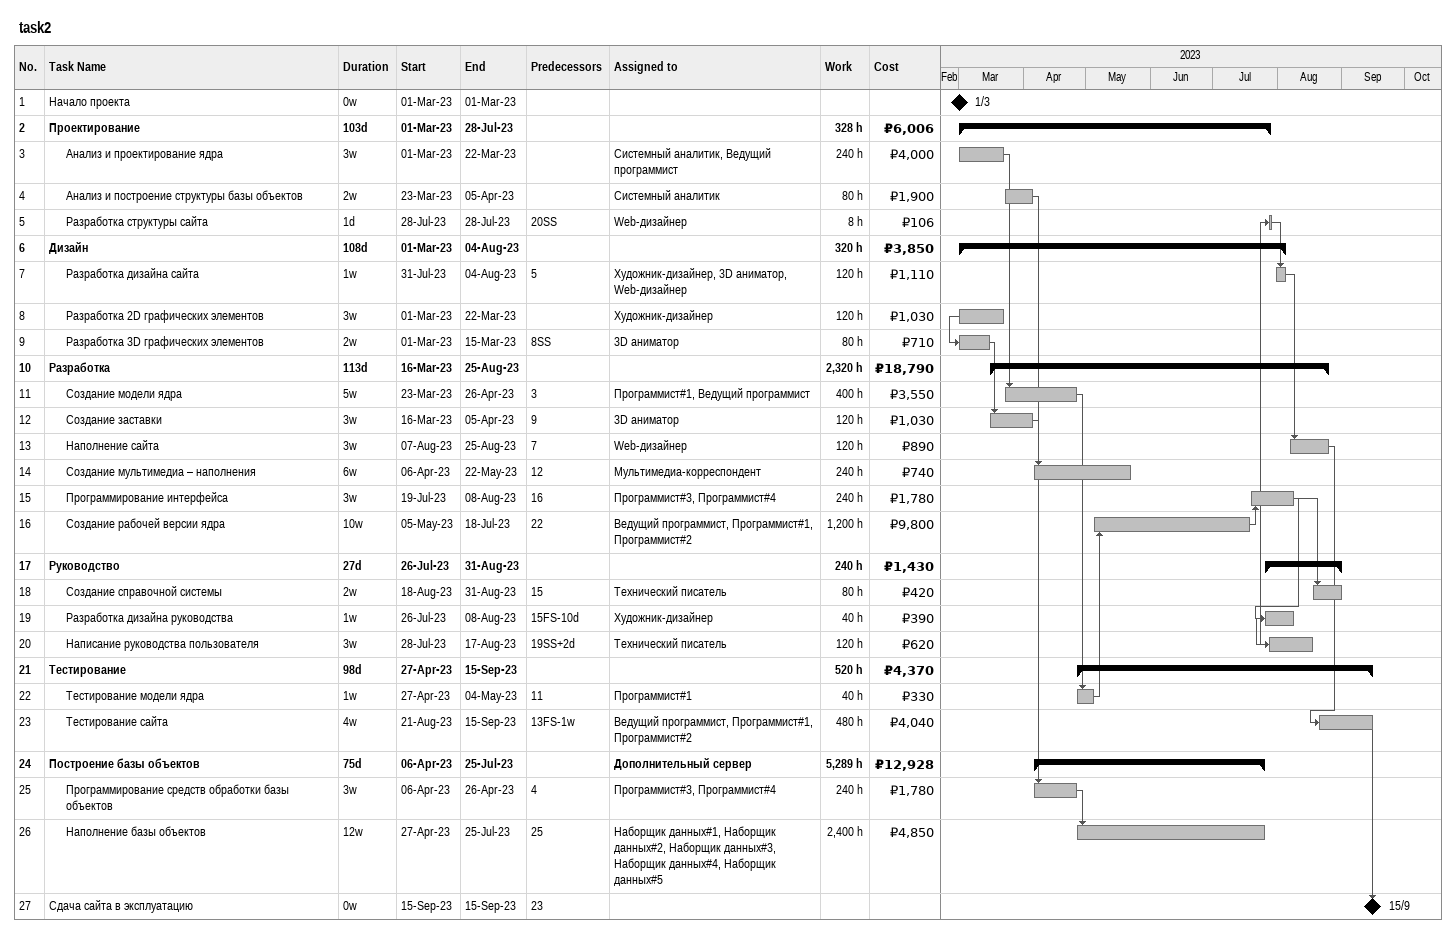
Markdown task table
task2

| ID | Level | Task | Duration | Start | Finish | Predecessors | Resources | Work (h) | Cost (₽) |
|---|---|---|---|---|---|---|---|---|---|
| 1 | 1 | Начало проекта | 0w | 2023-03-01 | 2023-03-01 |  |  |  |  |
| 2 | 1 | **Проектирование** | 103d | 2023-03-01 | 2023-07-28 |  |  | 328 | 6006 |
| 3 | 2 | Анализ и проектирование ядра | 3w | 2023-03-01 | 2023-03-22 |  | Системный аналитик, Ведущий программист | 240 | 4000 |
| 4 | 2 | Анализ и построение структуры базы объектов | 2w | 2023-03-23 | 2023-04-05 |  | Системный аналитик | 80 | 1900 |
| 5 | 2 | Разработка структуры сайта | 1d | 2023-07-28 | 2023-07-28 | 20SS | Web-дизайнер | 8 | 106 |
| 6 | 1 | **Дизайн** | 108d | 2023-03-01 | 2023-08-04 |  |  | 320 | 3850 |
| 7 | 2 | Разработка дизайна сайта | 1w | 2023-07-31 | 2023-08-04 | 5 | Художник-дизайнер, 3D аниматор, Web-дизайнер | 120 | 1110 |
| 8 | 2 | Разработка 2D графических элементов | 3w | 2023-03-01 | 2023-03-22 |  | Художник-дизайнер | 120 | 1030 |
| 9 | 2 | Разработка 3D графических элементов | 2w | 2023-03-01 | 2023-03-15 | 8SS | 3D аниматор | 80 | 710 |
| 10 | 1 | **Разработка** | 113d | 2023-03-16 | 2023-08-25 |  |  | 2320 | 18790 |
| 11 | 2 | Создание модели ядра | 5w | 2023-03-23 | 2023-04-26 | 3 | Программист#1, Ведущий программист | 400 | 3550 |
| 12 | 2 | Создание заставки | 3w | 2023-03-16 | 2023-04-05 | 9 | 3D аниматор | 120 | 1030 |
| 13 | 2 | Наполнение сайта | 3w | 2023-08-07 | 2023-08-25 | 7 | Web-дизайнер | 120 | 890 |
| 14 | 2 | Создание мультимедиа – наполнения | 6w | 2023-04-06 | 2023-05-22 | 12 | Мультимедиа-корреспондент | 240 | 740 |
| 15 | 2 | Программирование интерфейса | 3w | 2023-07-19 | 2023-08-08 | 16 | Программист#3, Программист#4 | 240 | 1780 |
| 16 | 2 | Создание рабочей версии ядра | 10w | 2023-05-05 | 2023-07-18 | 22 | Ведущий программист, Программист#1, Программист#2 | 1200 | 9800 |
| 17 | 1 | **Руководство** | 27d | 2023-07-26 | 2023-08-31 |  |  | 240 | 1430 |
| 18 | 2 | Создание справочной системы | 2w | 2023-08-18 | 2023-08-31 | 15 | Технический писатель | 80 | 420 |
| 19 | 2 | Разработка дизайна руководства | 1w | 2023-07-26 | 2023-08-08 | 15FS-10d | Художник-дизайнер | 40 | 390 |
| 20 | 2 | Написание руководства пользователя | 3w | 2023-07-28 | 2023-08-17 | 19SS+2d | Технический писатель | 120 | 620 |
| 21 | 1 | **Тестирование** | 98d | 2023-04-27 | 2023-09-15 |  |  | 520 | 4370 |
| 22 | 2 | Тестирование модели ядра | 1w | 2023-04-27 | 2023-05-04 | 11 | Программист#1 | 40 | 330 |
| 23 | 2 | Тестирование сайта | 4w | 2023-08-21 | 2023-09-15 | 13FS-1w | Ведущий программист, Программист#1, Программист#2 | 480 | 4040 |
| 24 | 1 | **Построение базы объектов** | 75d | 2023-04-06 | 2023-07-25 |  | Дополнительный сервер | 5289 | 12928 |
| 25 | 2 | Программирование средств обработки базы объектов | 3w | 2023-04-06 | 2023-04-26 | 4 | Программист#3, Программист#4 | 240 | 1780 |
| 26 | 2 | Наполнение базы объектов | 12w | 2023-04-27 | 2023-07-25 | 25 | Наборщик данных#1, Наборщик данных#2, Наборщик данных#3, Наборщик данных#4, Наборщик данных#5 | 2400 | 4850 |
| 27 | 1 | Сдача сайта в эксплуатацию | 0w | 2023-09-15 | 2023-09-15 | 23 |  |  |  |
